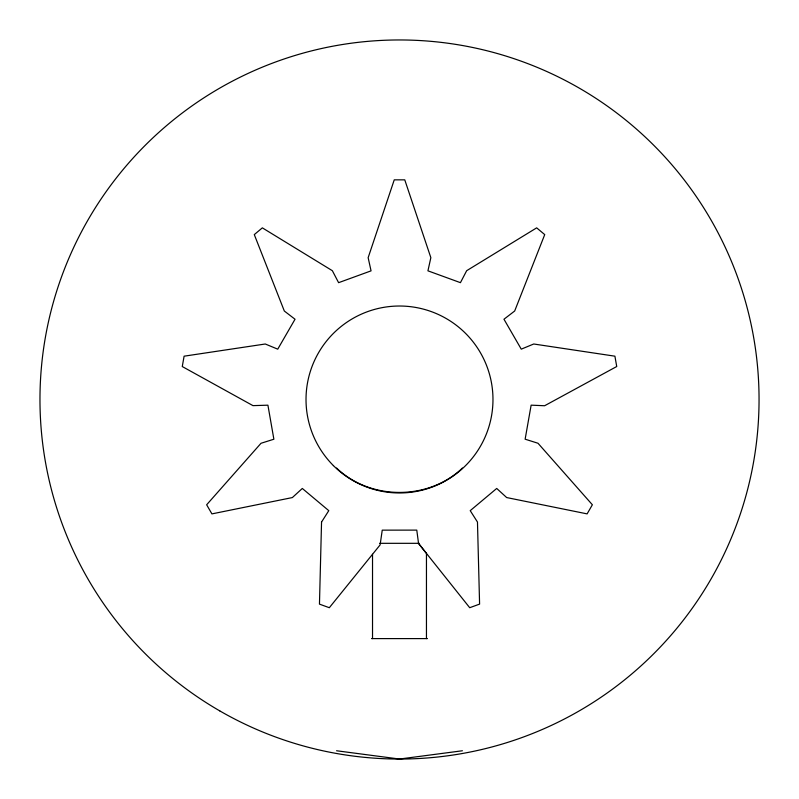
<?xml version="1.0" encoding="UTF-8"?>
<svg xmlns="http://www.w3.org/2000/svg" width="799" height="799" viewBox="0 0 799 799"><rect width="100%" height="100%" fill="white"/><g stroke="black" fill="none" stroke-linecap="round" stroke-linejoin="round"><path stroke-width="1.2" d="M462.411 468.044C428.584 500.544 370.406 500.544 336.569 468.044M462.411 750.76L399.49 759.04L336.569 750.76M379.705 543.32L419.275 543.32M371.535 638.601L427.455 638.601M418.526 543.32L426.456 553.417L426.456 638.601M372.524 554.276L372.524 638.601M321.548 522.047L319.46 604.124L329.328 607.709L380.104 544.908L382.242 530.146L416.778 530.117L418.556 543.49L469.712 607.709L479.59 604.104L477.472 522.037L470.221 510.651L496.718 488.449L506.676 497.557L587.115 513.877L592.369 504.768L538.007 443.255L525.133 439.19L531.135 405.163L544.618 405.742L616.728 366.521L614.91 356.184L533.732 343.999L521.258 349.153L503.969 319.23L514.676 311.011L544.728 234.606L536.668 227.855L466.666 270.701L460.434 282.666L427.934 270.831L430.851 257.668L404.763 179.845L394.247 179.845L368.149 257.678L371.056 270.861L338.606 282.676L332.364 270.711L262.342 227.855L254.292 234.606L284.324 311.021L295.031 319.24L277.742 349.163L265.278 343.999L184.1 356.184L182.272 366.551L252.963 405.632L267.915 405.183L273.877 439.22L261.013 443.275L206.651 504.778L211.915 513.887L292.364 497.567L302.312 488.459L328.788 510.661L321.548 522.047M333.393 465.597A93.483 93.483 0 0 0 489.787 423.7A93.483 93.483 0 0 0 375.3 309.203A93.483 93.483 0 0 0 333.393 465.597M219.735 710.87A359.54 359.54 0 0 0 759.05 399.5A359.54 359.54 0 0 0 219.735 88.13A359.54 359.54 0 0 0 219.735 710.87"/></g></svg>
